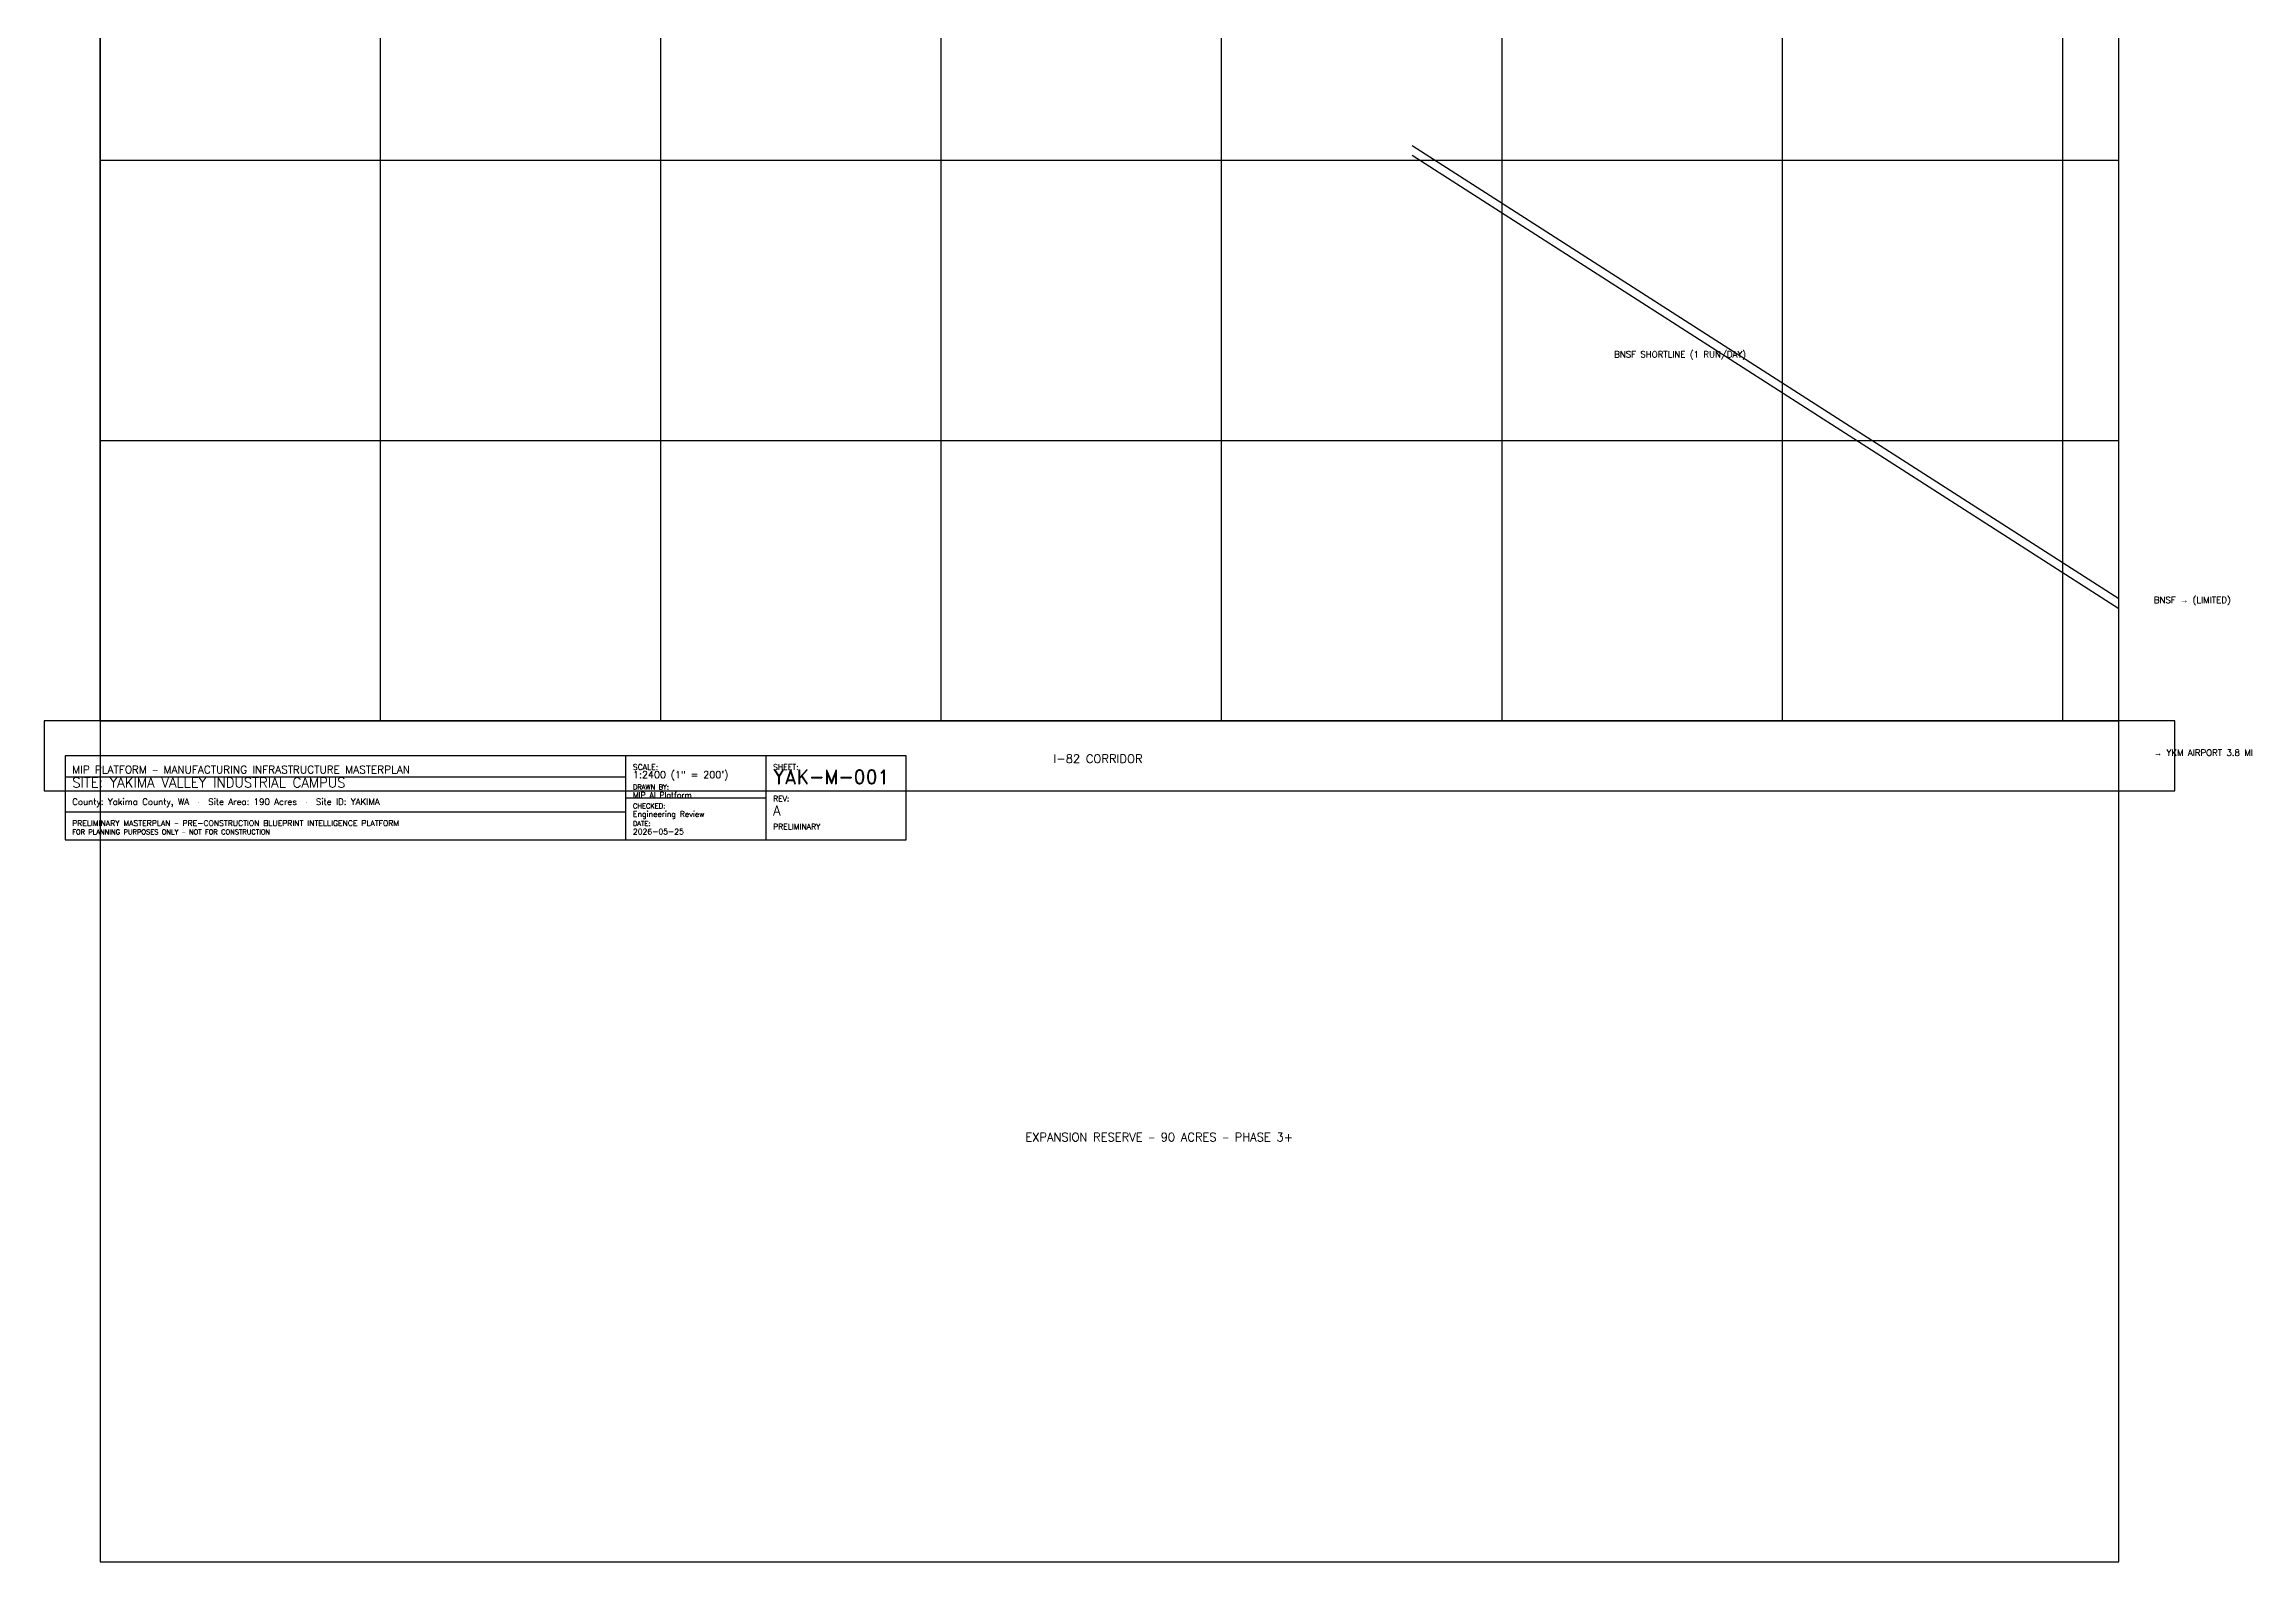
# Model space of a CAD drawing. Extents: x -30 to 7930, y -1150 to 3250.
# Drawn here: x -30 to 3120, y -1150 to 1016 of the extents above; entities that cross this region are included whole.
import ezdxf

# ---------------------------------------------------------------- set-up
doc = ezdxf.new("R2010")
doc.units = 0
for name, color, linetype in [('C-SITE-BOUN', 7, 'Continuous'), ('T-RAIL', 1, 'Continuous'), ('T-ROAD-PUBL', 8, 'Continuous'), ('X-ANNO-GRID', 8, 'Continuous'), ('X-ANNO-TEXT', 7, 'Continuous'), ('X-ANNO-TITL', 7, 'Continuous'), ('Z-ZONE-EXPN', 6, 'Continuous')]:
    doc.layers.add(name, color=color, linetype=linetype)
doc.styles.add('ENGINEERING', font='romans.shx')
doc.styles.add('TITLE', font='romand.shx')

msp = doc.modelspace()

# ---------------------------------------------------------------- linework, layer by layer
at = {"layer": 'C-SITE-BOUN'}
msp.add_lwpolyline([(50, 50), (2930, 50), (2930, 2930), (50, 2930), (50, 50)], dxfattribs=at)
at = {"layer": 'T-RAIL'}
for p, q in [((2930, 224), (1922, 870.4)), ((2930, 210), (1922, 856.4))]:
    msp.add_line(p, q, dxfattribs=at)
at = {"layer": 'T-ROAD-PUBL'}
msp.add_lwpolyline([(-30, -50), (3010, -50), (3010, 50), (-30, 50), (-30, -50)], dxfattribs=at)
at = {"layer": 'X-ANNO-GRID'}
for p, q in [((50, 50), (50, 2930)), ((450, 50), (450, 2930)), ((850, 50), (850, 2930)), ((1250, 50), (1250, 2930)), ((1650, 50), (1650, 2930)), ((2050, 50), (2050, 2930)), ((2450, 50), (2450, 2930)), ((2850, 50), (2850, 2930)), ((50, 850), (2930, 850)), ((50, 450), (2930, 450)), ((50, 50), (2930, 50))]:
    msp.add_line(p, q, dxfattribs=at)
at = {"layer": 'X-ANNO-TITL'}
for p, q in [((800, -120), (800, 0)), ((1000, -120), (1000, 0)), ((0, -30), (800, -30)), ((0, -50), (800, -50)), ((800, -60), (1000, -60)), ((0, -80), (800, -80)), ((800, -90), (800, -90))]:
    msp.add_line(p, q, dxfattribs=at)
msp.add_lwpolyline([(0, -120), (1200, -120), (1200, 0), (0, 0), (0, -120)], dxfattribs=at)
at = {"layer": 'Z-ZONE-EXPN'}
msp.add_lwpolyline([(50, -1150), (2930, -1150), (2930, 50), (50, 50), (50, -1150)], dxfattribs=at)

# ---------------------------------------------------------------- texts
at = {"layer": 'X-ANNO-TEXT'}
for s, height, style, p in [('BNSF SHORTLINE (1 RUN/DAY)', 9, 'ENGINEERING', (2210, 568.4)), ('BNSF → (LIMITED)', 9, 'ENGINEERING', (2980, 218)), ('I-82 CORRIDOR', 12, 'ENGINEERING', (1410, -10)), ('→ YKM AIRPORT 3.8 MI', 9, 'ENGINEERING', (2980, 0)), ('SITE: YAKIMA VALLEY INDUSTRIAL CAMPUS', 14, 'TITLE', (10, -45)), ('MIP PLATFORM — MANUFACTURING INFRASTRUCTURE MASTERPLAN', 11, 'TITLE', (10, -25)), ('SCALE:', 8, 'ENGINEERING', (810, -20)), ('1:2400 (1" = 200\')', 10, 'TITLE', (810, -32)), ('SHEET:', 8, 'ENGINEERING', (1010, -20)), ('YAK-M-001', 20, 'TITLE', (1010, -40)), ('County: Yakima County, WA  ·  Site Area: 190 Acres  ·  Site ID: YAKIMA', 9, 'ENGINEERING', (10, -70)), ('DRAWN BY:', 7, 'ENGINEERING', (810, -48)), ('MIP AI Platform', 8, 'ENGINEERING', (810, -60)), ('REV:', 8, 'ENGINEERING', (1010, -65)), ('PRELIMINARY MASTERPLAN — PRE-CONSTRUCTION BLUEPRINT INTELLIGENCE PLATFORM', 8, 'ENGINEERING', (10, -100)), ('CHECKED:', 7, 'ENGINEERING', (810, -75)), ('DATE:', 7, 'ENGINEERING', (810, -100)), ('Engineering Review', 8, 'ENGINEERING', (810, -87)), ('A', 14, 'TITLE', (1010, -85)), ('FOR PLANNING PURPOSES ONLY — NOT FOR CONSTRUCTION', 7, 'ENGINEERING', (10, -112)), ('2026-05-25', 8, 'ENGINEERING', (810, -112)), ('PRELIMINARY', 8, 'ENGINEERING', (1010, -105)), ('EXPANSION RESERVE — 90 ACRES — PHASE 3+', 12, 'TITLE', (1370, -550))]:
    msp.add_text(s, height=height, dxfattribs=dict(at, style=style)).set_placement(p)

doc.saveas('drawing.dxf')
